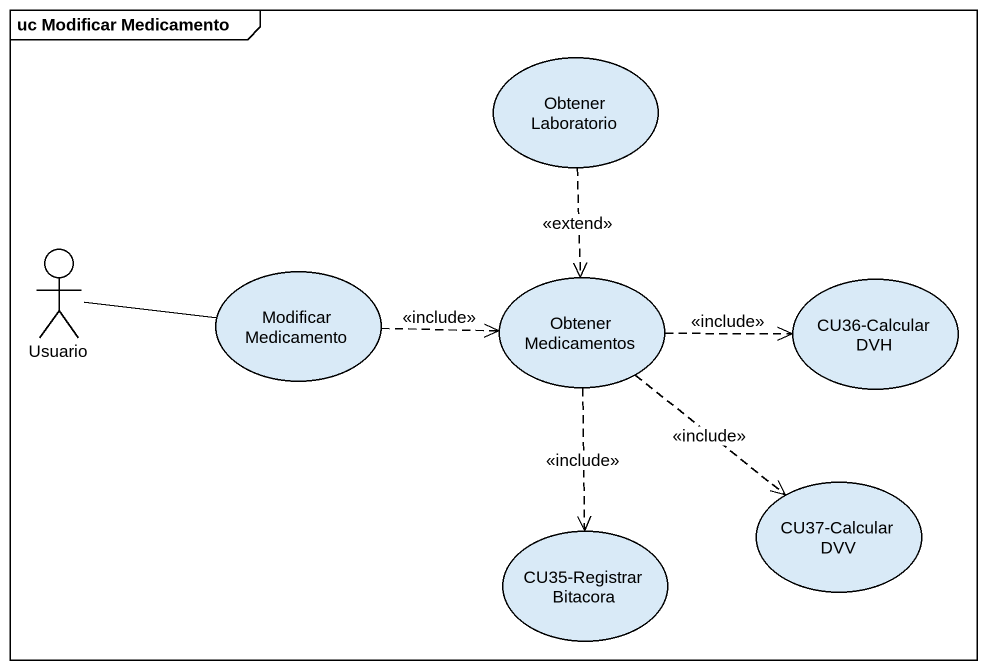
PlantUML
@startuml
mainframe uc Modificar Medicamento
usecase "Obtener Laboratorio" as Obtener_Laboratorio
actor Usuario
usecase "Modificar Medicamento" as Modificar_Medicamento
usecase "Obtener Medicamentos" as Obtener_Medicamentos
usecase "CU36-Calcular DVH" as CU36_Calcular_DVH
usecase "CU35-Registrar Bitacora" as CU35_Registrar_Bitacora
usecase "CU37-Calcular DVV" as CU37_Calcular_DVV
Obtener_Laboratorio ..> Obtener_Medicamentos : <<extend>>
Usuario -right- Modificar_Medicamento
Modificar_Medicamento .right.> Obtener_Medicamentos : <<include>>
Obtener_Medicamentos .right.> CU36_Calcular_DVH : <<include>>
Obtener_Medicamentos ..> CU35_Registrar_Bitacora : <<include>>
Obtener_Medicamentos ..> CU37_Calcular_DVV : <<include>>
@enduml
